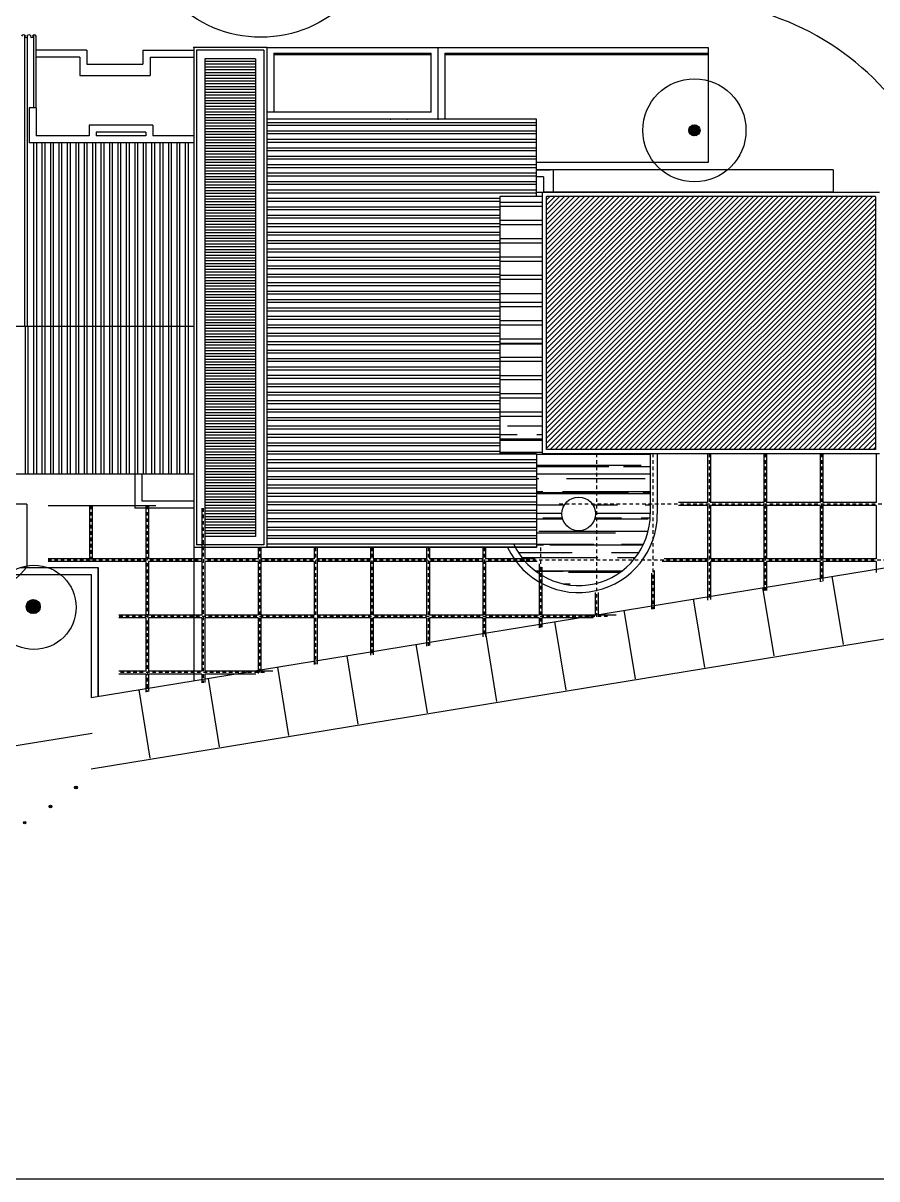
# Model space of a CAD drawing. Extents: x 223.6 to 320.1, y 119.4 to 181.7.
# Drawn here: x 272.9 to 303.28, y 119.35 to 160.48 of the extents above; entities that cross this region are included whole.
import ezdxf

# ---------------------------------------------------------------- set-up
doc = ezdxf.new("R2010")
doc.units = 0
doc.linetypes.add('DASHDOT', pattern=[25.4, 12.7, -6.35, 0, -6.35])
doc.linetypes.add('HIDDEN', pattern=[9.525, 6.35, -3.175])
doc.layers.get('0').update_dxf_attribs({"linetype": 'CONTINUOUS'})
doc.layers.get('DEFPOINTS').update_dxf_attribs({"linetype": 'CONTINUOUS'})
for name, color, linetype in [('ARBOLES', 3, 'CONTINUOUS'), ('CUBIERTA', 12, 'CONTINUOUS'), ('EXTERIORES', 82, 'CONTINUOUS'), ('MUROBAJO', 4, 'CONTINUOUS'), ('MUROS', 5, 'CONTINUOUS'), ('PISO', 1, 'CONTINUOUS'), ('PROYECCIONES', 253, 'HIDDEN'), ('ROTULO', 12, 'CONTINUOUS'), ('VENTANAS', 40, 'CONTINUOUS')]:
    doc.layers.add(name, color=color, linetype=linetype)

# ---------------------------------------------------------------- blocks, each defined once
blk = doc.blocks.new('CUADRADO')
at = {"layer": 'EXTERIORES', "ltscale": 0.02}
for p, q in [((0, 1.9), (0, 0)), ((1.9, 1.9), (0, 1.9)), ((1.9, 1.9), (1.9, 0)), ((1.9, 0), (0, 0))]:
    blk.add_line(p, q, dxfattribs=at)
blk = doc.blocks.new('A$C3D474BFC')
at = {"layer": 'ARBOLES', "linetype": 'CONTINUOUS'}
h = blk.add_hatch(dxfattribs=at)
h.set_pattern_fill('ANSI31', color=256, scale=0.01, angle=360, style=0)
h.set_pattern_definition([(45, (-718.899153, -80.500373), (-0.0224506403, 0.0224506403), [])])
h.paths.add_polyline_path([(72.973, 37.317, 1), (73.373, 37.317, 1)])
h = blk.add_hatch(dxfattribs=at)
h.set_pattern_fill('ANSI32', color=256, scale=0.005, angle=360, style=0)
h.set_pattern_definition([(45, (-611.762027, -296.783316), (-0.0336759605, 0.0336759605), []), (45, (-611.739576, -296.783316), (-0.0336759605, 0.0336759605), [])])
h.paths.add_polyline_path([(49.893, 20.367, 1), (49.393, 20.367, 1)])
at = {"layer": 'CUBIERTA', "ltscale": 0.02}
h = blk.add_hatch(dxfattribs=at)
h.set_pattern_fill('ANSI31', color=1, style=0)
h.set_pattern_definition([(45, (-781.21846, -78.15349), (-0.088388348, 0.088388348), [])])
h.paths.add_polyline_path([(79.613, 34.957), (67.913, 34.957), (67.913, 25.957), (79.613, 25.957)])
at = {"layer": 'MUROBAJO', "ltscale": 0.02}
h = blk.add_hatch(dxfattribs=at)
h.set_pattern_fill('AR-RROOF', color=256, scale=0.7, style=0)
h.set_pattern_definition([(0, (-781.21846, -78.1535), (1.54, 0.7), [10.5, -1.4, 3.5, -0.7]), (0, (-780.2875, -77.8035), (-0.7, 0.931), [2.1, -0.231, 4.2, -0.525]), (0, (-780.86846, -77.5585), (3.64, 0.469), [5.6, -0.98, 2.8, -0.7])])
h.paths.add_polyline_path([(71.603, 25.807), (67.763, 25.807), (67.763, 27.147), (66.253, 27.147), (66.253, 25.807), (67.553, 25.807), (67.553, 22.467), (66.803, 22.467, 0.780776), (71.603, 23.667)])
h.paths.add_polyline_path([(69.653, 23.667, -1), (68.453, 23.667, -1)], flags=16)
at = {"layer": 'ARBOLES', "linetype": 'CONTINUOUS'}
for centre, radius in [((57.743, 44.97), 4.341), ((73.173, 37.317), 1.836), ((73.173, 37.317), 0.2)]:
    blk.add_circle(centre, radius, dxfattribs=at)
at = {"layer": 'ARBOLES'}
for centre, radius in [((49.667, 20.342), 1.5), ((49.643, 20.367), 0.25)]:
    blk.add_circle(centre, radius, dxfattribs=at)
at = {"layer": 'CUBIERTA', "color": 1, "ltscale": 0.02}
for p, q in [((49.342, 30.347), (49.342, 40.699)), ((49.442, 30.347), (49.442, 40.7))]:
    blk.add_line(p, q, dxfattribs=at)
at = {"layer": 'CUBIERTA', "color": 1}
for p, q in [((49.653, 40.713), (49.653, 38.117)), ((67.553, 37.587), (57.953, 37.587)), ((67.553, 37.487), (57.953, 37.487)), ((67.553, 37.287), (57.953, 37.287)), ((67.553, 37.187), (57.953, 37.187)), ((49.653, 36.867), (49.653, 30.346)), ((49.753, 36.867), (49.753, 30.346)), ((49.953, 36.867), (49.953, 30.346)), ((50.053, 36.867), (50.053, 30.346)), ((50.253, 36.867), (50.253, 30.346)), ((50.353, 36.867), (50.353, 30.346)), ((50.553, 36.867), (50.553, 30.346)), ((50.653, 36.867), (50.653, 30.346)), ((50.853, 36.867), (50.853, 30.346)), ((50.953, 36.867), (50.953, 30.346)), ((51.153, 36.867), (51.153, 30.346)), ((51.253, 36.867), (51.253, 30.346)), ((51.453, 36.867), (51.453, 30.346)), ((51.553, 36.867), (51.553, 30.346)), ((51.753, 36.867), (51.753, 30.346)), ((51.853, 36.867), (51.853, 30.346)), ((52.053, 36.867), (52.053, 30.346)), ((52.153, 36.867), (52.153, 30.346)), ((52.353, 36.867), (52.353, 30.346)), ((52.453, 36.867), (52.453, 30.346)), ((52.653, 36.867), (52.653, 30.346)), ((52.753, 36.867), (52.753, 30.346)), ((52.953, 36.867), (52.953, 30.346)), ((53.053, 36.867), (53.053, 30.346)), ((53.253, 36.867), (53.253, 30.346)), ((53.353, 36.867), (53.353, 30.346)), ((53.553, 36.867), (53.553, 30.346)), ((53.653, 36.867), (53.653, 30.346)), ((53.853, 36.867), (53.853, 30.346)), ((53.953, 36.867), (53.953, 30.346)), ((54.153, 36.867), (54.153, 30.346)), ((54.253, 36.867), (54.253, 30.346)), ((54.453, 36.867), (54.453, 30.346)), ((54.553, 36.867), (54.553, 30.346)), ((54.753, 36.867), (54.753, 30.346)), ((54.853, 36.867), (54.853, 30.346)), ((55.053, 36.867), (55.053, 30.346)), ((55.153, 36.867), (55.153, 30.346)), ((67.553, 36.987), (57.953, 36.987)), ((67.553, 36.887), (57.953, 36.887)), ((67.553, 36.687), (57.953, 36.687)), ((67.553, 36.587), (57.953, 36.587)), ((67.553, 36.387), (57.953, 36.387)), ((67.553, 36.287), (57.953, 36.287)), ((67.553, 36.087), (57.953, 36.087)), ((67.553, 35.987), (57.953, 35.987)), ((67.553, 35.787), (57.953, 35.787)), ((67.553, 35.687), (57.953, 35.687)), ((67.553, 35.487), (57.953, 35.487)), ((67.553, 35.387), (57.953, 35.387)), ((67.553, 35.187), (57.953, 35.187)), ((67.553, 35.087), (57.953, 35.087)), ((66.253, 34.887), (57.953, 34.887)), ((66.253, 34.787), (57.953, 34.787)), ((66.253, 34.587), (57.953, 34.587)), ((66.253, 34.487), (57.953, 34.487)), ((66.253, 34.287), (57.953, 34.287)), ((66.253, 34.187), (57.953, 34.187)), ((66.253, 33.987), (57.953, 33.987)), ((66.253, 33.887), (57.953, 33.887)), ((66.253, 33.687), (57.953, 33.687)), ((66.253, 33.587), (57.953, 33.587)), ((66.253, 33.387), (57.953, 33.387)), ((66.253, 33.287), (57.953, 33.287)), ((66.253, 33.087), (57.953, 33.087)), ((66.253, 32.987), (57.953, 32.987)), ((66.253, 32.787), (57.953, 32.787)), ((66.253, 32.687), (57.953, 32.687)), ((66.253, 32.487), (57.953, 32.487)), ((66.253, 32.387), (57.953, 32.387)), ((66.253, 32.187), (57.953, 32.187)), ((66.253, 32.087), (57.953, 32.087)), ((66.253, 31.887), (57.953, 31.887)), ((66.253, 31.787), (57.953, 31.787)), ((66.253, 31.587), (57.953, 31.587)), ((66.253, 31.487), (57.953, 31.487)), ((66.253, 31.287), (57.953, 31.287)), ((66.253, 31.187), (57.953, 31.187)), ((66.253, 30.987), (57.953, 30.987)), ((66.253, 30.887), (57.953, 30.887)), ((66.253, 30.687), (57.953, 30.687)), ((66.253, 30.587), (57.953, 30.587)), ((49.353, 30.346), (49.353, 25.087)), ((49.453, 30.346), (49.453, 25.087)), ((49.653, 30.346), (49.653, 25.087)), ((49.753, 30.346), (49.753, 25.087)), ((49.953, 30.346), (49.953, 25.087)), ((50.053, 30.346), (50.053, 25.087)), ((50.253, 30.346), (50.253, 25.087)), ((50.353, 30.346), (50.353, 25.087)), ((50.553, 30.346), (50.553, 25.087)), ((50.653, 30.346), (50.653, 25.087)), ((50.853, 30.346), (50.853, 25.087)), ((50.953, 30.346), (50.953, 25.087)), ((51.153, 30.346), (51.153, 25.087)), ((51.253, 30.346), (51.253, 25.087)), ((51.453, 30.346), (51.453, 25.087)), ((51.553, 30.346), (51.553, 25.087)), ((51.753, 30.346), (51.753, 25.087)), ((51.853, 30.346), (51.853, 25.087)), ((52.053, 30.346), (52.053, 25.087)), ((52.153, 30.346), (52.153, 25.087)), ((52.353, 30.346), (52.353, 25.087)), ((52.453, 30.346), (52.453, 25.087)), ((52.653, 30.346), (52.653, 25.087)), ((52.753, 30.346), (52.753, 25.087)), ((52.953, 30.346), (52.953, 25.087)), ((53.053, 30.346), (53.053, 25.087)), ((53.253, 30.346), (53.253, 25.087)), ((53.353, 30.346), (53.353, 25.087)), ((53.553, 30.346), (53.553, 25.087)), ((53.653, 30.346), (53.653, 25.087)), ((53.853, 30.346), (53.853, 25.087)), ((53.953, 30.346), (53.953, 25.087)), ((54.153, 30.346), (54.153, 25.087)), ((54.253, 30.346), (54.253, 25.087)), ((54.453, 30.346), (54.453, 25.087)), ((54.553, 30.346), (54.553, 25.087)), ((54.753, 30.346), (54.753, 25.087)), ((54.853, 30.346), (54.853, 25.087)), ((55.053, 30.346), (55.053, 25.087)), ((55.153, 30.346), (55.153, 25.087)), ((66.253, 30.387), (57.953, 30.387)), ((66.253, 30.287), (57.953, 30.287)), ((66.253, 30.087), (57.953, 30.087)), ((66.253, 29.987), (57.953, 29.987)), ((66.253, 29.787), (57.953, 29.787)), ((66.253, 29.687), (57.953, 29.687)), ((66.253, 29.487), (57.953, 29.487)), ((66.253, 29.387), (57.953, 29.387)), ((66.253, 29.187), (57.953, 29.187)), ((66.253, 29.087), (57.953, 29.087)), ((66.253, 28.887), (57.953, 28.887)), ((66.253, 28.787), (57.953, 28.787)), ((66.253, 28.587), (57.953, 28.587)), ((66.253, 28.487), (57.953, 28.487)), ((66.253, 28.287), (57.953, 28.287)), ((66.253, 28.187), (57.953, 28.187)), ((66.253, 27.987), (57.953, 27.987)), ((66.253, 27.887), (57.953, 27.887)), ((66.253, 27.687), (57.953, 27.687)), ((66.253, 27.587), (57.953, 27.587)), ((66.253, 27.387), (57.953, 27.387)), ((66.253, 27.287), (57.953, 27.287)), ((66.253, 27.087), (57.953, 27.087)), ((66.253, 26.987), (57.953, 26.987)), ((66.253, 26.787), (57.953, 26.787)), ((66.253, 26.687), (57.953, 26.687)), ((66.253, 26.487), (57.953, 26.487)), ((66.253, 26.387), (57.953, 26.387)), ((66.253, 26.187), (57.953, 26.187)), ((66.253, 26.087), (57.953, 26.087)), ((66.253, 25.887), (57.953, 25.887)), ((67.553, 25.787), (57.953, 25.787)), ((67.553, 25.587), (57.953, 25.587)), ((67.553, 25.487), (57.953, 25.487)), ((67.553, 25.287), (57.953, 25.287)), ((67.553, 25.187), (57.953, 25.187)), ((67.553, 25.187), (60.105, 25.187)), ((67.553, 24.987), (57.953, 24.987)), ((67.553, 24.887), (57.953, 24.887)), ((67.553, 24.687), (57.953, 24.687)), ((67.553, 24.587), (57.953, 24.587)), ((67.553, 24.387), (57.953, 24.387)), ((67.553, 24.287), (57.953, 24.287)), ((67.553, 24.087), (57.953, 24.087)), ((67.553, 23.987), (57.953, 23.987)), ((67.553, 23.787), (57.953, 23.787)), ((67.553, 23.687), (57.953, 23.687)), ((67.553, 23.487), (57.953, 23.487)), ((67.553, 23.387), (57.953, 23.387)), ((67.553, 23.187), (57.953, 23.187)), ((67.553, 23.087), (57.953, 23.087)), ((67.553, 22.887), (57.953, 22.887)), ((67.553, 22.787), (57.953, 22.787)), ((67.553, 22.587), (57.953, 22.587)), ((67.553, 22.487), (57.953, 22.487))]:
    blk.add_line(p, q, dxfattribs=at)
at = {"layer": 'CUBIERTA'}
for p, q in [((49.743, 38.117), (49.743, 40.667)), ((57.553, 39.767), (55.753, 39.767)), ((57.553, 39.667), (55.753, 39.667)), ((57.553, 39.567), (55.753, 39.567)), ((57.553, 39.467), (55.753, 39.467)), ((57.553, 39.367), (55.753, 39.367)), ((57.553, 39.267), (55.753, 39.267)), ((57.553, 39.167), (55.753, 39.167)), ((57.553, 39.067), (55.753, 39.067)), ((57.553, 38.967), (55.753, 38.967)), ((57.553, 38.867), (55.753, 38.867)), ((57.553, 38.767), (55.753, 38.767)), ((57.553, 38.667), (55.753, 38.667)), ((57.553, 38.567), (55.753, 38.567)), ((57.553, 38.467), (55.753, 38.467)), ((57.553, 38.367), (55.753, 38.367)), ((57.553, 38.267), (55.753, 38.267)), ((57.553, 38.167), (55.753, 38.167)), ((57.553, 38.067), (55.753, 38.067)), ((57.553, 37.967), (55.753, 37.967)), ((57.553, 37.867), (55.753, 37.867)), ((57.553, 37.767), (55.753, 37.767)), ((57.553, 37.667), (55.753, 37.667)), ((57.553, 37.567), (55.753, 37.567)), ((57.553, 37.467), (55.753, 37.467)), ((57.553, 37.367), (55.753, 37.367)), ((57.553, 37.267), (55.753, 37.267)), ((57.553, 37.167), (55.753, 37.167)), ((57.553, 37.067), (55.753, 37.067)), ((57.553, 36.967), (55.753, 36.967)), ((57.553, 36.867), (55.753, 36.867)), ((57.553, 36.767), (55.753, 36.767)), ((57.553, 36.667), (55.753, 36.667)), ((57.553, 36.567), (55.753, 36.567)), ((57.553, 36.467), (55.753, 36.467)), ((57.553, 36.367), (55.753, 36.367)), ((57.553, 36.267), (55.753, 36.267)), ((57.553, 36.167), (55.753, 36.167)), ((57.553, 36.067), (55.753, 36.067)), ((57.553, 35.967), (55.753, 35.967)), ((57.553, 35.867), (55.753, 35.867)), ((57.553, 35.767), (55.753, 35.767)), ((57.553, 35.667), (55.753, 35.667)), ((57.553, 35.567), (55.753, 35.567)), ((57.553, 35.467), (55.753, 35.467)), ((57.553, 35.367), (55.753, 35.367)), ((57.553, 35.267), (55.753, 35.267)), ((57.553, 35.167), (55.753, 35.167)), ((57.553, 35.067), (55.753, 35.067)), ((57.553, 34.967), (55.753, 34.967)), ((57.553, 34.867), (55.753, 34.867)), ((57.553, 34.767), (55.753, 34.767)), ((57.553, 34.667), (55.753, 34.667)), ((57.553, 34.567), (55.753, 34.567)), ((57.553, 34.467), (55.753, 34.467)), ((57.553, 34.367), (55.753, 34.367)), ((57.553, 34.267), (55.753, 34.267)), ((57.553, 34.167), (55.753, 34.167)), ((57.553, 34.067), (55.753, 34.067)), ((57.553, 33.967), (55.753, 33.967)), ((57.553, 33.867), (55.753, 33.867)), ((57.553, 33.767), (55.753, 33.767)), ((57.553, 33.667), (55.753, 33.667)), ((57.553, 33.567), (55.753, 33.567)), ((57.553, 33.467), (55.753, 33.467)), ((57.553, 33.367), (55.753, 33.367)), ((57.553, 33.267), (55.753, 33.267)), ((57.553, 33.167), (55.753, 33.167)), ((57.553, 33.067), (55.753, 33.067)), ((57.553, 32.967), (55.753, 32.967)), ((57.553, 32.867), (55.753, 32.867)), ((57.553, 32.767), (55.753, 32.767)), ((57.553, 32.667), (55.753, 32.667)), ((57.553, 32.567), (55.753, 32.567)), ((57.553, 32.467), (55.753, 32.467)), ((57.553, 32.367), (55.753, 32.367)), ((57.553, 32.267), (55.753, 32.267)), ((57.553, 32.167), (55.753, 32.167)), ((57.553, 32.067), (55.753, 32.067)), ((57.553, 31.967), (55.753, 31.967)), ((57.553, 31.867), (55.753, 31.867)), ((57.553, 31.767), (55.753, 31.767)), ((57.553, 31.667), (55.753, 31.667)), ((57.553, 31.567), (55.753, 31.567)), ((57.553, 31.467), (55.753, 31.467)), ((57.553, 31.367), (55.753, 31.367)), ((57.553, 31.267), (55.753, 31.267)), ((57.553, 31.167), (55.753, 31.167)), ((57.553, 31.067), (55.753, 31.067)), ((57.553, 30.967), (55.753, 30.967)), ((57.553, 30.867), (55.753, 30.867)), ((57.553, 30.767), (55.753, 30.767)), ((57.553, 30.667), (55.753, 30.667)), ((57.553, 30.567), (55.753, 30.567)), ((57.553, 30.467), (55.753, 30.467)), ((57.553, 30.367), (55.753, 30.367)), ((57.553, 30.267), (55.753, 30.267)), ((57.553, 30.167), (55.753, 30.167)), ((57.553, 30.067), (55.753, 30.067)), ((57.553, 29.967), (55.753, 29.967)), ((57.553, 29.867), (55.753, 29.867)), ((57.553, 29.767), (55.753, 29.767)), ((57.553, 29.667), (55.753, 29.667)), ((57.553, 29.567), (55.753, 29.567)), ((57.553, 29.467), (55.753, 29.467)), ((57.553, 29.367), (55.753, 29.367)), ((57.553, 29.267), (55.753, 29.267)), ((57.553, 29.167), (55.753, 29.167)), ((57.553, 29.067), (55.753, 29.067)), ((57.553, 28.967), (55.753, 28.967)), ((57.553, 28.867), (55.753, 28.867)), ((57.553, 28.767), (55.753, 28.767)), ((57.553, 28.667), (55.753, 28.667)), ((57.553, 28.567), (55.753, 28.567)), ((57.553, 28.467), (55.753, 28.467)), ((57.553, 28.367), (55.753, 28.367)), ((57.553, 28.267), (55.753, 28.267)), ((57.553, 28.167), (55.753, 28.167)), ((57.553, 28.067), (55.753, 28.067)), ((57.553, 27.967), (55.753, 27.967)), ((57.553, 27.867), (55.753, 27.867)), ((57.553, 27.767), (55.753, 27.767)), ((57.553, 27.667), (55.753, 27.667)), ((57.553, 27.567), (55.753, 27.567)), ((57.553, 27.467), (55.753, 27.467)), ((57.553, 27.367), (55.753, 27.367)), ((57.553, 27.267), (55.753, 27.267)), ((57.553, 27.167), (55.753, 27.167)), ((57.553, 27.067), (55.753, 27.067)), ((57.553, 26.967), (55.753, 26.967)), ((57.553, 26.867), (55.753, 26.867)), ((57.553, 26.767), (55.753, 26.767)), ((57.553, 26.667), (55.753, 26.667)), ((57.553, 26.567), (55.753, 26.567)), ((57.553, 26.467), (55.753, 26.467)), ((57.553, 26.367), (55.753, 26.367)), ((57.553, 26.267), (55.753, 26.267)), ((57.553, 26.167), (55.753, 26.167)), ((57.553, 26.067), (55.753, 26.067)), ((57.553, 25.967), (55.753, 25.967)), ((57.553, 25.867), (55.753, 25.867)), ((57.553, 25.767), (55.753, 25.767)), ((57.553, 25.667), (55.753, 25.667)), ((57.553, 25.567), (55.753, 25.567)), ((57.553, 25.467), (55.753, 25.467)), ((57.553, 25.367), (55.753, 25.367)), ((57.553, 25.267), (55.753, 25.267)), ((57.553, 25.167), (55.753, 25.167)), ((57.553, 25.067), (55.753, 25.067)), ((57.553, 24.967), (55.753, 24.967)), ((57.553, 24.867), (55.753, 24.867)), ((57.553, 24.767), (55.753, 24.767)), ((57.553, 24.667), (55.753, 24.667)), ((57.553, 24.567), (55.753, 24.567)), ((57.553, 24.467), (55.753, 24.467)), ((57.553, 24.367), (55.753, 24.367)), ((57.553, 24.267), (55.753, 24.267)), ((57.553, 24.167), (55.753, 24.167)), ((57.553, 24.067), (55.753, 24.067)), ((57.553, 23.967), (55.753, 23.967)), ((57.553, 23.867), (55.753, 23.867)), ((57.553, 23.767), (55.753, 23.767)), ((57.553, 23.667), (55.753, 23.667)), ((57.553, 23.567), (55.753, 23.567)), ((57.553, 23.467), (55.753, 23.467)), ((57.553, 23.367), (55.753, 23.367)), ((57.553, 23.267), (55.753, 23.267)), ((57.553, 23.167), (55.753, 23.167)), ((57.553, 23.067), (55.753, 23.067)), ((57.553, 22.967), (55.753, 22.967)), ((57.553, 22.967), (55.753, 22.967)), ((57.553, 22.967), (55.753, 22.967)), ((57.553, 22.967), (55.753, 22.967)), ((57.553, 22.967), (55.753, 22.967)), ((57.553, 22.967), (55.753, 22.967)), ((57.553, 22.967), (55.753, 22.967)), ((57.553, 22.967), (55.753, 22.967)), ((57.553, 22.967), (55.753, 22.967)), ((57.553, 22.967), (55.753, 22.967)), ((57.553, 22.967), (55.753, 22.967)), ((57.553, 22.967), (55.753, 22.967)), ((57.553, 22.967), (55.753, 22.967)), ((57.553, 22.967), (55.753, 22.967)), ((57.553, 22.967), (55.753, 22.967)), ((57.553, 22.967), (55.753, 22.967)), ((57.553, 22.967), (55.753, 22.967)), ((57.553, 22.967), (55.753, 22.967)), ((57.553, 22.967), (55.753, 22.967)), ((57.553, 22.967), (55.753, 22.967)), ((57.553, 22.967), (55.753, 22.967)), ((57.553, 22.967), (55.753, 22.967)), ((57.553, 22.967), (55.753, 22.967)), ((57.553, 22.967), (55.753, 22.967)), ((57.553, 22.967), (55.753, 22.967)), ((57.553, 22.967), (55.753, 22.967)), ((57.553, 22.967), (55.753, 22.967)), ((57.553, 22.967), (55.753, 22.967)), ((57.553, 22.967), (55.753, 22.967)), ((57.553, 22.967), (55.753, 22.967)), ((57.553, 22.967), (55.753, 22.967)), ((57.553, 22.967), (55.753, 22.967)), ((57.553, 22.967), (55.753, 22.967)), ((57.553, 22.967), (55.753, 22.967)), ((57.553, 22.967), (55.753, 22.967)), ((57.553, 22.967), (55.753, 22.967)), ((57.553, 22.967), (55.753, 22.967)), ((57.553, 22.967), (55.753, 22.967)), ((57.553, 22.967), (55.753, 22.967)), ((57.553, 22.967), (55.753, 22.967)), ((57.553, 22.967), (55.753, 22.967)), ((57.553, 22.967), (55.753, 22.967)), ((57.553, 22.967), (55.753, 22.967)), ((57.553, 22.967), (55.753, 22.967)), ((57.553, 22.967), (55.753, 22.967)), ((57.553, 22.967), (55.753, 22.967)), ((57.553, 22.967), (55.753, 22.967)), ((57.553, 22.967), (55.753, 22.967)), ((57.553, 22.967), (55.753, 22.967)), ((57.553, 22.967), (55.753, 22.967)), ((57.553, 22.967), (55.753, 22.967)), ((57.553, 22.967), (55.753, 22.967)), ((57.553, 22.967), (55.753, 22.967)), ((57.553, 22.967), (55.753, 22.967)), ((57.553, 22.967), (55.753, 22.967)), ((57.553, 22.967), (55.753, 22.967)), ((57.553, 22.967), (55.753, 22.967)), ((57.553, 22.967), (55.753, 22.967)), ((57.553, 22.967), (55.753, 22.967)), ((57.553, 22.967), (55.753, 22.967)), ((57.553, 22.967), (55.753, 22.967)), ((57.553, 22.967), (55.753, 22.967)), ((57.553, 22.967), (55.753, 22.967)), ((57.553, 22.967), (55.753, 22.967)), ((57.553, 22.967), (55.753, 22.967)), ((57.553, 22.967), (55.753, 22.967)), ((57.553, 22.967), (55.753, 22.967)), ((57.553, 22.967), (55.753, 22.967)), ((57.553, 22.967), (55.753, 22.967)), ((57.553, 22.967), (55.753, 22.967)), ((57.553, 22.967), (55.753, 22.967)), ((57.553, 22.967), (55.753, 22.967)), ((57.553, 22.967), (55.753, 22.967)), ((57.553, 22.967), (55.753, 22.967)), ((57.553, 22.967), (55.753, 22.967)), ((57.553, 22.967), (55.753, 22.967)), ((57.553, 22.967), (55.753, 22.967)), ((57.553, 22.967), (55.753, 22.967)), ((57.553, 22.967), (55.753, 22.967)), ((57.553, 22.967), (55.753, 22.967)), ((57.553, 22.967), (55.753, 22.967)), ((57.553, 22.967), (55.753, 22.967)), ((57.553, 22.967), (55.753, 22.967)), ((57.553, 22.967), (55.753, 22.967)), ((57.553, 22.967), (55.753, 22.967)), ((57.553, 22.967), (55.753, 22.967)), ((57.553, 22.967), (55.753, 22.967)), ((57.553, 22.967), (55.753, 22.967)), ((57.553, 22.967), (55.753, 22.967)), ((57.553, 22.967), (55.753, 22.967)), ((57.553, 22.967), (55.753, 22.967)), ((57.553, 22.967), (55.753, 22.967)), ((57.553, 22.967), (55.753, 22.967)), ((57.553, 22.967), (55.753, 22.967)), ((57.553, 22.967), (55.753, 22.967)), ((57.553, 22.967), (55.753, 22.967)), ((57.553, 22.967), (55.753, 22.967)), ((57.553, 22.967), (55.753, 22.967)), ((57.553, 22.967), (55.753, 22.967)), ((57.553, 22.967), (55.753, 22.967)), ((57.553, 22.967), (55.753, 22.967)), ((57.553, 22.967), (55.753, 22.967)), ((57.553, 22.967), (55.753, 22.967)), ((57.553, 22.967), (55.753, 22.967)), ((57.553, 22.967), (55.753, 22.967)), ((57.553, 22.967), (55.753, 22.967)), ((57.553, 22.967), (55.753, 22.967)), ((57.553, 22.967), (55.753, 22.967)), ((57.553, 22.967), (55.753, 22.967)), ((57.553, 22.967), (55.753, 22.967))]:
    blk.add_line(p, q, dxfattribs=at)
for centre, radius, start, end in [((49.293, 40.635), 0.0813, 22.6199, 157.3801), ((49.393, 40.667), 0.05, 180, 0), ((49.493, 40.635), 0.0813, 22.6199, 157.3801), ((49.593, 40.667), 0.05, 180, 0), ((49.68, 40.656), 0.0634, 9.6568, 170.3432)]:
    blk.add_arc(centre, radius, start, end, dxfattribs=at)
at = {"layer": 'DEFPOINTS', "color": 0, "linetype": 'BYBLOCK'}
for p in [(55.353, 40.267), (55.353, 40.267), (57.953, 40.267), (57.953, 40.267), (49.743, 38.117), (49.743, 38.117), (64.053, 37.717), (64.053, 37.717), (67.553, 37.717), (67.553, 37.717), (78.113, 35.917), (78.113, 35.917), (67.763, 25.807), (67.763, 25.807), (72.613, 25.807), (72.613, 25.807), (57.953, 24.387), (67.553, 24.387), (67.553, 24.387), (67.553, 24.387), (53.253, 23.867), (55.353, 22.467), (55.353, 22.467), (57.853, 22.567), (57.953, 22.467)]:
    blk.add_point(p, dxfattribs=at)
at = {"layer": 'EXTERIORES', "ltscale": 0.02}
for p, q in [((51.548, 40.167), (49.743, 40.167)), ((51.298, 39.917), (49.743, 39.917)), ((53.548, 40.167), (55.353, 40.167)), ((53.798, 39.917), (55.353, 39.917)), ((73.668, 40.267), (73.668, 36.167)), ((51.548, 39.667), (53.548, 39.667)), ((51.298, 39.267), (53.798, 39.267)), ((51.548, 39.267), (53.548, 39.267)), ((73.643, 25.807), (73.643, 24.067)), ((73.743, 25.807), (73.743, 24.067)), ((75.643, 25.807), (75.643, 24.067)), ((75.743, 25.807), (75.743, 24.067)), ((77.643, 25.807), (77.643, 24.067)), ((77.743, 25.807), (77.743, 24.067)), ((79.643, 25.807), (79.643, 24.067)), ((50.168, 23.96), (54.003, 23.96)), ((51.643, 23.96), (51.643, 22.067)), ((51.743, 23.96), (51.743, 22.067)), ((53.643, 23.96), (53.643, 22.067)), ((53.743, 23.96), (53.743, 22.067)), ((55.643, 23.867), (55.643, 22.067)), ((55.743, 23.867), (55.743, 22.067)), ((73.643, 24.067), (72.603, 24.067)), ((73.643, 23.967), (72.603, 23.967)), ((73.643, 23.967), (73.643, 22.067)), ((75.643, 24.067), (73.743, 24.067)), ((77.643, 24.067), (75.743, 24.067)), ((79.643, 24.067), (77.743, 24.067)), ((55.353, 22.467), (55.353, 17.728)), ((57.643, 22.467), (57.643, 22.067)), ((57.743, 22.467), (57.743, 22.067)), ((59.643, 22.467), (59.643, 22.067)), ((59.743, 22.467), (59.743, 22.067)), ((61.643, 22.467), (61.643, 22.067)), ((61.743, 22.467), (61.743, 22.067)), ((63.643, 22.467), (63.643, 22.067)), ((63.743, 22.467), (63.743, 22.067)), ((65.643, 22.467), (65.643, 22.067)), ((65.743, 22.467), (65.743, 22.067)), ((51.643, 22.067), (50.168, 22.067)), ((51.643, 21.967), (50.168, 21.967)), ((53.643, 21.967), (51.643, 21.967)), ((53.643, 22.067), (51.743, 22.067)), ((53.643, 21.967), (53.643, 20.067)), ((55.643, 22.067), (53.743, 22.067)), ((57.643, 22.067), (55.743, 22.067)), ((55.743, 21.967), (55.743, 20.067)), ((57.643, 21.967), (55.743, 21.967)), ((57.643, 21.967), (57.643, 20.067)), ((59.643, 22.067), (57.743, 22.067)), ((61.643, 22.067), (59.743, 22.067)), ((63.643, 22.067), (61.743, 22.067)), ((65.643, 22.067), (63.743, 22.067)), ((67.505, 22.067), (65.743, 22.067)), ((65.743, 21.967), (65.743, 20.067)), ((67.578, 21.967), (65.743, 21.967)), ((67.643, 21.885), (67.643, 20.067)), ((73.643, 21.967), (72.027, 21.967)), ((73.643, 22.067), (72.1, 22.067)), ((73.643, 21.967), (73.643, 20.599)), ((73.743, 21.967), (73.743, 20.616)), ((75.643, 21.967), (73.743, 21.967)), ((75.643, 21.967), (75.643, 20.927)), ((75.743, 21.967), (75.743, 20.943)), ((77.643, 21.967), (75.743, 21.967)), ((77.643, 21.967), (77.643, 21.254)), ((77.743, 21.967), (77.743, 21.271)), ((79.643, 21.967), (77.743, 21.967)), ((79.643, 21.967), (79.643, 21.582)), ((49.404, 21.757), (51.943, 21.757)), ((51.943, 21.757), (51.945, 17.17)), ((67.743, 21.77), (67.743, 20.067)), ((71.643, 21.556), (71.643, 20.272)), ((71.743, 21.648), (71.743, 20.288)), ((78.478, 19.014), (78.079, 21.449)), ((76.011, 18.61), (75.612, 21.045)), ((69.643, 20.871), (69.643, 20.067)), ((69.743, 20.867), (69.743, 20.067)), ((73.544, 18.206), (73.145, 20.641)), ((71.076, 17.802), (70.678, 20.237)), ((53.643, 20.067), (52.693, 20.067)), ((53.643, 19.967), (52.693, 19.967)), ((53.643, 19.967), (53.643, 18.067)), ((57.643, 20.067), (55.743, 20.067)), ((55.743, 19.967), (55.743, 18.067)), ((57.643, 19.967), (55.743, 19.967)), ((57.643, 19.967), (57.643, 17.988)), ((57.743, 19.967), (57.743, 18.067)), ((59.643, 19.967), (57.743, 19.967)), ((59.643, 19.967), (59.643, 18.307)), ((59.743, 19.967), (59.743, 18.323)), ((61.643, 19.967), (59.743, 19.967)), ((61.643, 19.967), (61.643, 18.635)), ((61.743, 19.967), (61.743, 18.651)), ((63.643, 19.967), (61.743, 19.967)), ((63.643, 19.967), (63.643, 18.962)), ((63.743, 19.967), (63.743, 18.978)), ((65.643, 19.967), (63.743, 19.967)), ((65.643, 19.967), (65.643, 19.289)), ((67.643, 20.067), (65.743, 20.067)), ((65.743, 19.967), (65.743, 19.306)), ((67.643, 19.967), (65.743, 19.967)), ((67.643, 19.967), (67.643, 19.617)), ((69.643, 20.067), (67.743, 20.067)), ((67.743, 19.967), (67.743, 19.633)), ((69.578, 19.967), (67.743, 19.967)), ((68.609, 17.398), (68.211, 19.833)), ((70.39, 20.067), (69.743, 20.067)), ((66.142, 16.994), (65.744, 19.429)), ((63.675, 16.59), (63.276, 19.025)), ((61.208, 16.186), (60.809, 18.621)), ((58.741, 15.782), (58.342, 18.217)), ((53.643, 18.067), (52.693, 18.067)), ((53.643, 17.967), (52.693, 17.967)), ((53.643, 17.967), (53.643, 17.325)), ((53.743, 17.967), (53.743, 17.341)), ((55.643, 17.967), (53.743, 17.967)), ((55.643, 17.967), (55.643, 17.652)), ((57.643, 18.067), (55.743, 18.067)), ((55.743, 17.967), (55.743, 17.669)), ((57.563, 17.967), (55.743, 17.967)), ((56.274, 15.378), (55.875, 17.813)), ((58.174, 18.067), (57.743, 18.067)), ((53.806, 14.974), (53.408, 17.409))]:
    blk.add_line(p, q, dxfattribs=at)
at = {"layer": 'EXTERIORES'}
for p, q in [((51.298, 39.917), (51.298, 39.267)), ((51.548, 40.167), (51.548, 39.667)), ((53.548, 40.167), (53.548, 39.667)), ((53.798, 39.917), (53.798, 39.267)), ((57.953, 40.267), (57.953, 37.717)), ((57.953, 40.267), (73.668, 40.267)), ((57.953, 40.267), (57.953, 37.717)), ((58.203, 40.017), (63.803, 40.017)), ((58.203, 40.017), (58.203, 37.967)), ((63.803, 37.967), (63.803, 40.017)), ((64.053, 37.717), (64.053, 40.267)), ((64.303, 40.017), (73.668, 40.017)), ((63.803, 37.967), (58.203, 37.967)), ((73.668, 36.167), (67.553, 36.167)), ((51.699, 17.129), (88.76, 23.197)), ((51.699, 14.596), (88.76, 20.664))]:
    blk.add_line(p, q, dxfattribs=at)
at = {"layer": 'EXTERIORES', "linetype": 'CONTINUOUS'}
blk.add_line((67.553, 35.917), (68.053, 35.917), dxfattribs=at)
at = {"layer": 'EXTERIORES', "linetype": 'DASHDOT', "ltscale": 4.5}
blk.add_line((37.947, 13.611), (51.741, 15.869), dxfattribs=at)
at = {"layer": 'EXTERIORES', "ltscale": 0.02}
blk.add_lwpolyline([(66.253, 34.717), (66.253, 30.917)], dxfattribs=at)
at = {"layer": 'EXTERIORES'}
for points in [[(48.959, 21.507), (51.699, 21.507), (51.699, 17.129)], [(49.202, 21.757), (51.949, 21.757), (51.949, 17.17)]]:
    blk.add_lwpolyline(points, dxfattribs=at)
at = {"layer": 'EXTERIORES', "ltscale": 0.02}
for centre, radius in [((51.161, 13.93), 0.05), ((50.259, 13.251), 0.05), ((49.339, 12.68), 0.044)]:
    blk.add_circle(centre, radius, dxfattribs=at)
at = {"layer": 'EXTERIORES'}
blk.add_arc((98.373, 47.067), 18.9, 173.623, 216.1562, dxfattribs=at)
at = {"layer": 'EXTERIORES', "ltscale": 0.02}
blk.add_arc((72.901, 32.431), 9.462, 21.6156, 76.1402, dxfattribs=at)
at = {"layer": 'EXTERIORES', "color": 0, "linetype": 'BYBLOCK'}
for p in [(55.353, 40.267), (55.353, 40.267), (57.953, 40.267), (57.953, 40.267), (62.353, 37.717), (62.353, 37.717), (62.953, 37.717), (62.953, 37.717), (64.053, 37.717), (64.053, 37.717)]:
    blk.add_point(p, dxfattribs=at)
at = {"layer": 'EXTERIORES', "ltscale": 0.02}
for p in [(51.161, 13.93), (50.259, 13.251), (49.339, 12.68)]:
    blk.add_point(p, dxfattribs=at)
at = {"layer": 'MUROBAJO'}
for p, q in [((57.953, 40.267), (55.353, 40.267)), ((55.353, 40.267), (55.353, 22.467)), ((57.953, 40.267), (57.953, 22.467)), ((78.113, 35.917), (67.553, 35.917)), ((68.153, 35.117), (68.153, 35.917)), ((78.113, 35.917), (78.113, 35.117)), ((67.803, 35.667), (67.553, 35.667)), ((67.803, 35.667), (67.553, 35.667)), ((67.803, 35.667), (67.803, 35.117)), ((67.803, 35.667), (67.803, 35.117)), ((78.113, 35.117), (67.803, 35.117)), ((53.253, 25.087), (53.253, 23.867)), ((53.503, 25.087), (53.503, 24.117)), ((55.353, 23.867), (53.253, 23.867)), ((55.353, 24.117), (53.503, 24.117)), ((57.953, 22.467), (55.353, 22.467))]:
    blk.add_line(p, q, dxfattribs=at)
at = {"layer": 'MUROBAJO', "ltscale": 0.02}
for p, q in [((71.603, 25.807), (71.603, 23.667)), ((71.853, 25.807), (71.853, 23.667))]:
    blk.add_line(p, q, dxfattribs=at)
blk.add_circle((69.053, 23.667), 0.6, dxfattribs=at)
for radius in [2.8, 2.55]:
    blk.add_arc((69.053, 23.667), radius, 205.3769, 0, dxfattribs=at)
at = {"layer": 'MUROS'}
for p, q in [((57.853, 40.167), (55.453, 40.167)), ((57.553, 39.867), (55.753, 39.867)), ((49.493, 38.117), (49.493, 36.867)), ((49.743, 38.117), (49.493, 38.117)), ((49.743, 38.117), (49.743, 37.117)), ((51.633, 37.497), (51.633, 37.117)), ((53.903, 37.497), (51.633, 37.497)), ((51.633, 37.497), (51.633, 37.117)), ((53.903, 37.497), (51.633, 37.497)), ((53.903, 37.497), (53.903, 37.117)), ((53.903, 37.497), (53.903, 37.117)), ((67.553, 37.717), (57.953, 37.717)), ((67.553, 34.957), (67.553, 37.717)), ((51.633, 37.117), (49.743, 37.117)), ((51.633, 37.117), (49.743, 37.117)), ((53.653, 37.247), (51.883, 37.247)), ((51.883, 37.247), (51.883, 37.117)), ((53.653, 37.117), (51.883, 37.117)), ((53.653, 37.247), (53.653, 37.117)), ((55.353, 37.117), (53.903, 37.117)), ((55.353, 37.117), (53.903, 37.117)), ((51.883, 36.867), (49.493, 36.867)), ((55.353, 36.867), (49.743, 36.867)), ((79.763, 35.107), (67.553, 35.107)), ((67.763, 25.807), (67.763, 35.107)), ((66.253, 34.957), (66.253, 25.807)), ((67.763, 34.957), (66.253, 34.957)), ((67.913, 25.957), (67.913, 34.957)), ((79.613, 34.957), (67.913, 34.957)), ((79.613, 34.957), (79.613, 25.957)), ((55.453, 31.817), (55.453, 31.067)), ((55.453, 29.267), (55.453, 28.517)), ((79.613, 25.957), (67.913, 25.957)), ((67.553, 25.807), (67.553, 22.467)), ((79.763, 25.807), (67.763, 25.807)), ((31.393, 25.087), (55.353, 25.087)), ((49.418, 24.017), (47.178, 24.017)), ((49.418, 24.017), (49.418, 21.773)), ((57.553, 22.867), (55.753, 22.867)), ((57.853, 22.567), (55.453, 22.567)), ((67.553, 22.467), (57.953, 22.467))]:
    blk.add_line(p, q, dxfattribs=at)
at = {"layer": 'MUROS', "color": 5}
for p, q in [((55.453, 40.167), (55.453, 22.567)), ((57.853, 40.167), (57.853, 37.967)), ((55.753, 39.867), (55.753, 22.867)), ((57.553, 39.867), (57.553, 22.867)), ((57.853, 37.967), (57.853, 22.567)), ((55.453, 36.867), (55.453, 32.067))]:
    blk.add_line(p, q, dxfattribs=at)
at = {"layer": 'MUROS', "linetype": 'CONTINUOUS'}
for p, q in [((67.753, 31.503), (66.253, 31.504)), ((67.753, 29.703), (66.253, 29.704)), ((79.613, 28.957), (79.613, 29.257))]:
    blk.add_line(p, q, dxfattribs=at)
at = {"layer": 'MUROS', "color": 5, "linetype": 'CONTINUOUS'}
blk.add_line((31.343, 30.346), (55.353, 30.346), dxfattribs=at)
at = {"layer": 'MUROS', "ltscale": 0.02}
blk.add_line((67.553, 25.807), (66.253, 25.807), dxfattribs=at)
at = {"layer": 'MUROS'}
blk.add_arc((44.713, 25.887), 6.25, 221.1665, 318.8335, dxfattribs=at)
at = {"layer": 'PISO'}
for p, q in [((57.953, 40.267), (71.907, 40.267)), ((58.203, 40.067), (58.203, 37.967)), ((58.203, 40.067), (63.803, 40.067)), ((63.803, 37.967), (63.803, 40.067)), ((64.053, 37.717), (64.053, 40.267)), ((64.303, 40.067), (73.668, 40.067)), ((64.303, 37.717), (64.303, 40.067)), ((58.203, 37.967), (57.953, 37.967)), ((63.803, 37.967), (58.203, 37.967)), ((73.668, 36.167), (67.553, 36.167))]:
    blk.add_line(p, q, dxfattribs=at)
at = {"layer": 'PROYECCIONES', "color": 2, "ltscale": 0.02}
for p, q in [((69.693, 25.807), (69.693, 19.953)), ((71.693, 25.807), (71.693, 20.28)), ((73.693, 25.807), (73.693, 20.607)), ((75.693, 25.807), (75.693, 20.935)), ((77.693, 25.807), (77.693, 21.262)), ((51.693, 23.96), (51.693, 21.967)), ((53.693, 23.96), (53.693, 17.333)), ((55.693, 23.867), (55.693, 17.66)), ((85.513, 24.017), (68.303, 24.017)), ((57.693, 22.467), (57.693, 17.988)), ((59.693, 22.467), (59.693, 18.315)), ((61.693, 22.467), (61.693, 18.643)), ((63.693, 22.467), (63.693, 18.97)), ((65.693, 22.467), (65.693, 19.298)), ((67.693, 22.467), (67.693, 19.625)), ((82.3, 22.017), (50.168, 22.017)), ((70.084, 20.017), (52.693, 20.017)), ((57.869, 18.017), (52.693, 18.017))]:
    blk.add_line(p, q, dxfattribs=at)
at = {"layer": 'ROTULO', "color": 5, "ltscale": 0.5}
blk.add_lwpolyline([(96.5, 0), (96.5, 62.318), (0, 62.318), (0, 0)], close=True, dxfattribs=at)
at = {"layer": 'VENTANAS', "linetype": 'CONTINUOUS'}
for p, q in [((67.753, 34.753), (66.253, 34.754)), ((67.753, 34.603), (66.253, 34.604)), ((67.753, 34.103), (66.253, 34.104)), ((67.753, 33.953), (66.253, 33.954)), ((67.753, 33.453), (66.253, 33.454)), ((67.753, 33.303), (66.253, 33.304)), ((67.753, 32.803), (66.253, 32.804)), ((67.753, 32.653), (66.253, 32.654)), ((67.753, 32.153), (66.253, 32.154)), ((67.753, 32.003), (66.253, 32.004)), ((66.253, 31.197), (67.753, 31.197)), ((66.253, 31.047), (67.753, 31.047)), ((66.253, 30.547), (67.753, 30.547)), ((66.253, 30.397), (67.753, 30.397)), ((66.253, 29.897), (67.753, 29.897)), ((66.253, 29.747), (67.753, 29.747)), ((66.253, 29.247), (67.753, 29.247)), ((66.253, 29.097), (67.753, 29.097)), ((66.253, 28.597), (67.753, 28.597)), ((66.253, 28.447), (67.753, 28.447)), ((66.253, 27.947), (67.753, 27.947)), ((66.253, 27.797), (67.753, 27.797)), ((66.253, 27.297), (67.753, 27.297)), ((66.253, 27.147), (67.763, 27.147))]:
    blk.add_line(p, q, dxfattribs=at)
at = {"layer": 'EXTERIORES', "ltscale": 0.02}
for p in [(73.743, 22.067), (75.743, 22.067), (77.743, 22.067), (53.743, 20.067), (57.743, 20.067), (59.743, 20.067), (61.743, 20.067), (63.743, 20.067), (53.743, 18.067)]:
    blk.add_blockref('CUADRADO', p, dxfattribs=at)

msp = doc.modelspace()

# ---------------------------------------------------------------- block references
msp.add_blockref('A$C3D474BFC', (223.616, 119.351))

doc.saveas('drawing.dxf')
